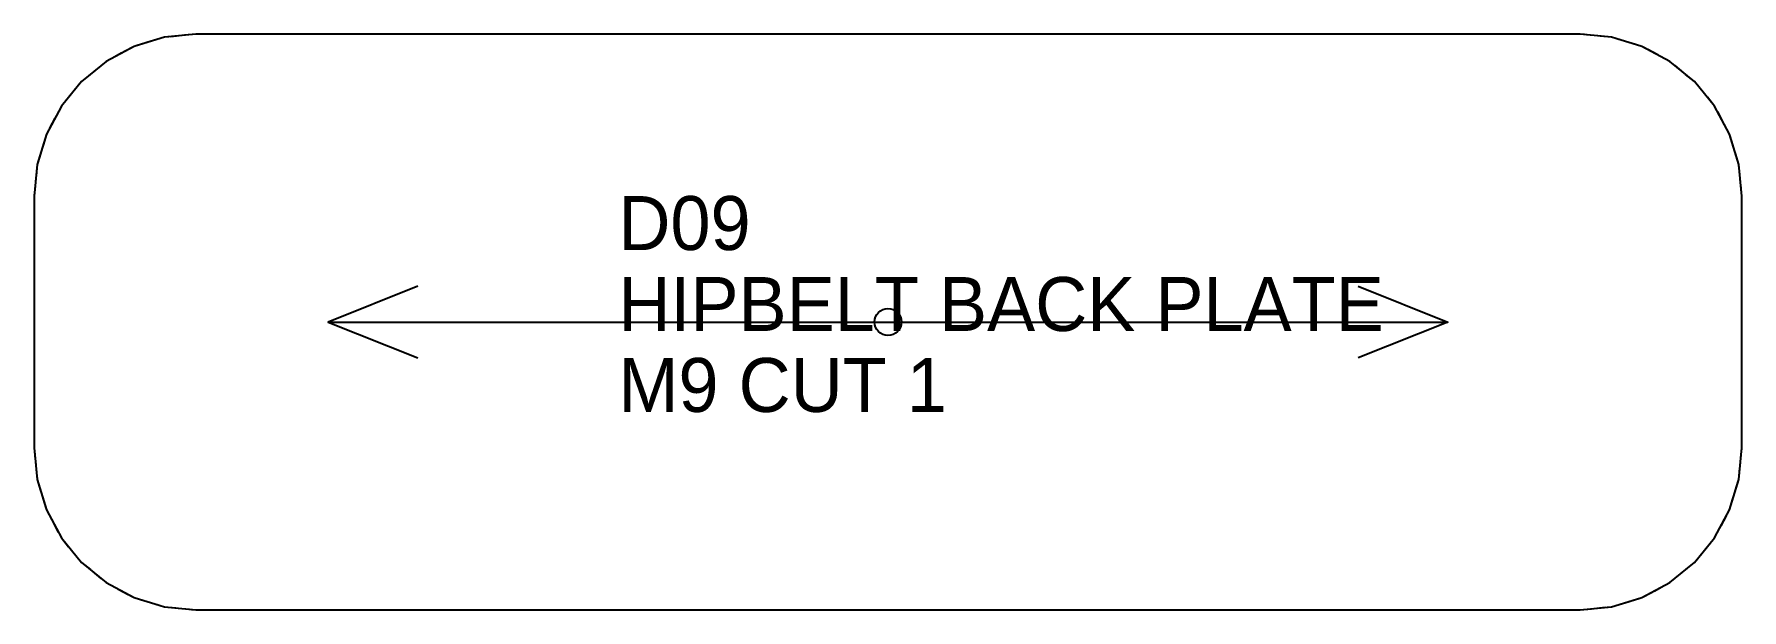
# Model space of a CAD drawing. Header units: millimetres. Extents: x 0 to 190, y 0 to 64.
import ezdxf

# ---------------------------------------------------------------- set-up
doc = ezdxf.new("R2010")
doc.units = ezdxf.units.MM
doc.linetypes.add('DASHED', pattern=[1.524, 1.27, -0.254])
for name, color, linetype in [('CUT', 7, 'CONTINUOUS'), ('DRILL', 6, 'CONTINUOUS'), ('GRAIN', 5, 'CONTINUOUS'), ('SEW', 1, 'DASHED'), ('TEXT', 2, 'CONTINUOUS')]:
    doc.layers.add(name, color=color, linetype=linetype)

msp = doc.modelspace()

# ---------------------------------------------------------------- linework, layer by layer
at = {"layer": 'CUT'}
msp.add_lwpolyline([(172, 0), (175.51, 0.35), (178.89, 1.37), (182, 3.03), (184.73, 5.27), (186.97, 8), (188.63, 11.11), (189.65, 14.49), (190, 18), (190, 46), (189.65, 49.51), (188.63, 52.89), (186.97, 56), (184.73, 58.73), (182, 60.97), (178.89, 62.63), (175.51, 63.65), (172, 64), (18, 64), (14.49, 63.65), (11.11, 62.63), (8, 60.97), (5.27, 58.73), (3.03, 56), (1.37, 52.89), (0.35, 49.51), (0, 46), (0, 18), (0.35, 14.49), (1.37, 11.11), (3.03, 8), (5.27, 5.27), (8, 3.03), (11.11, 1.37), (14.49, 0.35), (18, 0)], close=True, dxfattribs=at)
at = {"layer": 'DRILL'}
msp.add_circle((95, 32), 1.5, dxfattribs=at)
at = {"layer": 'GRAIN'}
msp.add_line((32.7, 32), (157.3, 32), dxfattribs=at)
for points in [[(42.7, 36), (32.7, 32), (42.7, 28)], [(147.3, 36), (157.3, 32), (147.3, 28)]]:
    msp.add_lwpolyline(points, dxfattribs=at)
at = {"layer": 'SEW'}
msp.add_lwpolyline([(172, 0), (175.51, 0.35), (178.89, 1.37), (182, 3.03), (184.73, 5.27), (186.97, 8), (188.63, 11.11), (189.65, 14.49), (190, 18), (190, 46), (189.65, 49.51), (188.63, 52.89), (186.97, 56), (184.73, 58.73), (182, 60.97), (178.89, 62.63), (175.51, 63.65), (172, 64), (18, 64), (14.49, 63.65), (11.11, 62.63), (8, 60.97), (5.27, 58.73), (3.03, 56), (1.37, 52.89), (0.35, 49.51), (0, 46), (0, 18), (0.35, 14.49), (1.37, 11.11), (3.03, 8), (5.27, 5.27), (8, 3.03), (11.11, 1.37), (14.49, 0.35), (18, 0)], close=True, dxfattribs=at)

# ---------------------------------------------------------------- texts
at = {"layer": 'TEXT'}
for s, p in [('D09', (65, 40)), ('HIPBELT BACK PLATE', (65, 31)), ('M9 CUT 1', (65, 22))]:
    msp.add_text(s, height=6, dxfattribs=at).set_placement(p)

doc.saveas('drawing.dxf')
